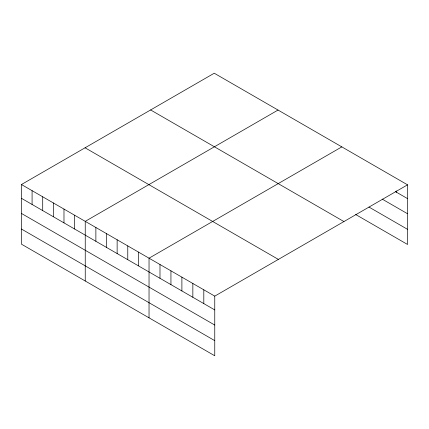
<?xml version="1.0" encoding="UTF-8"?>
<svg xmlns="http://www.w3.org/2000/svg" width="429" height="429" viewBox="0 0 429 429"><rect width="100%" height="100%" fill="white"/><g stroke="black" fill="none" stroke-linecap="round" stroke-linejoin="round"><path stroke-width="0.64" d="M21.45 184.529L214.757 296.133L214.757 355.78L21.45 244.171L21.45 184.529L214.243 73.22L407.55 184.829L407.55 244.471L355.662 214.511M278.035 110.055L85.242 221.359L85.242 281M341.827 146.884L149.035 258.188L149.035 317.83M214.757 296.133L407.55 184.829M395.441 191.624L407.55 198.616M382.18 199.099L407.55 213.744M368.924 207.035L407.55 229.338M150.622 109.953L343.929 221.557M85.071 147.796L278.378 259.406M21.45 198.316L214.757 309.92M21.45 213.449L214.757 325.053M21.45 229.038L214.757 340.647M396.594 190.975L396.594 192.289M203.807 289.811L203.807 303.598M192.852 283.489L192.852 297.27M181.896 277.161L181.896 290.948M170.94 270.838L170.94 284.625M159.99 264.516L159.99 278.298M138.401 252.048L138.401 265.835M127.772 245.914L127.772 259.701M117.138 239.773L117.138 253.56M106.505 233.633L106.505 247.42M95.876 227.499L95.876 241.286M74.608 215.219L74.608 229.006M63.98 209.084L63.98 222.871M53.346 202.944L53.346 216.731M42.712 196.804L42.712 210.591M32.084 190.669L32.084 204.451"/></g></svg>
